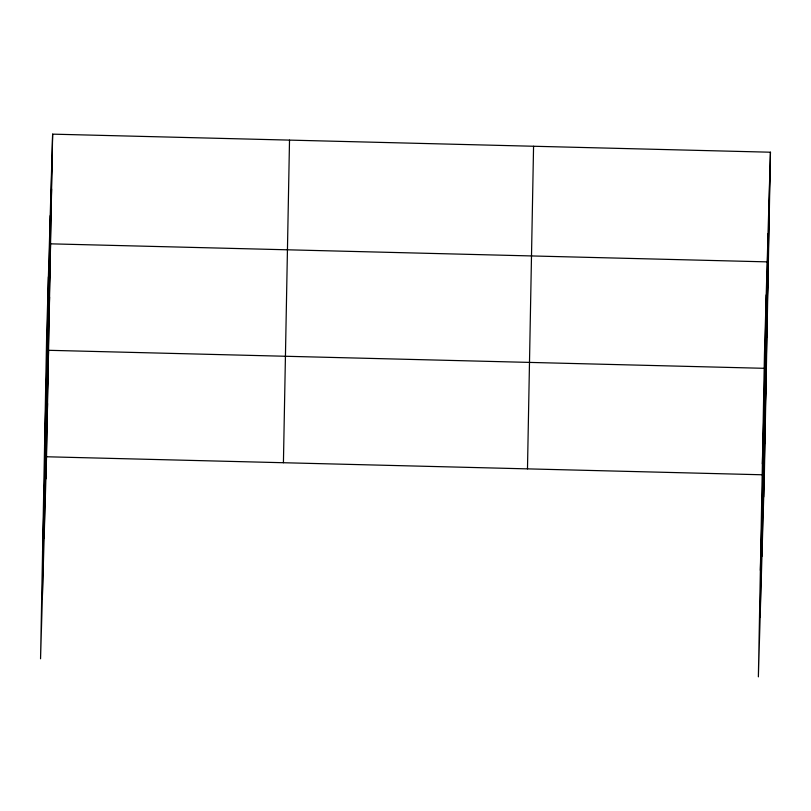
<?xml version="1.0" encoding="UTF-8"?>
<svg xmlns="http://www.w3.org/2000/svg" width="811" height="811" viewBox="0 0 811 811"><rect width="100%" height="100%" fill="white"/><g stroke="black" fill="none" stroke-linecap="round" stroke-linejoin="round"><path stroke-width="1.22" d="M42.314 599.42L48.407 276.815M44.129 538.261L50.221 215.645M45.892 478.895L51.975 156.29M52.634 134.15L46.643 336.17L40.55 658.785L46.541 456.765L52.634 134.15L770.45 152.215L764.357 474.83L758.366 676.85L764.459 354.235L770.45 152.215M283.424 462.726L289.517 140.11M527.485 468.87L533.567 146.254M760.13 617.485L766.213 294.869M761.945 556.326L768.027 233.71M763.698 496.961L769.791 174.345M50.941 211.134L51.6 188.993M44.575 445.857L50.566 243.837L768.382 261.902L762.381 463.922M48.903 319.21L49.562 297.069M42.557 552.321L48.559 350.301L763.861 368.306M46.896 425.674L47.555 403.533M768.757 229.189L769.416 207.058M766.719 337.264L767.378 315.134M760.373 570.386L766.365 368.366M764.712 443.729L765.361 421.598M46.541 456.765L764.357 474.83"/></g></svg>
